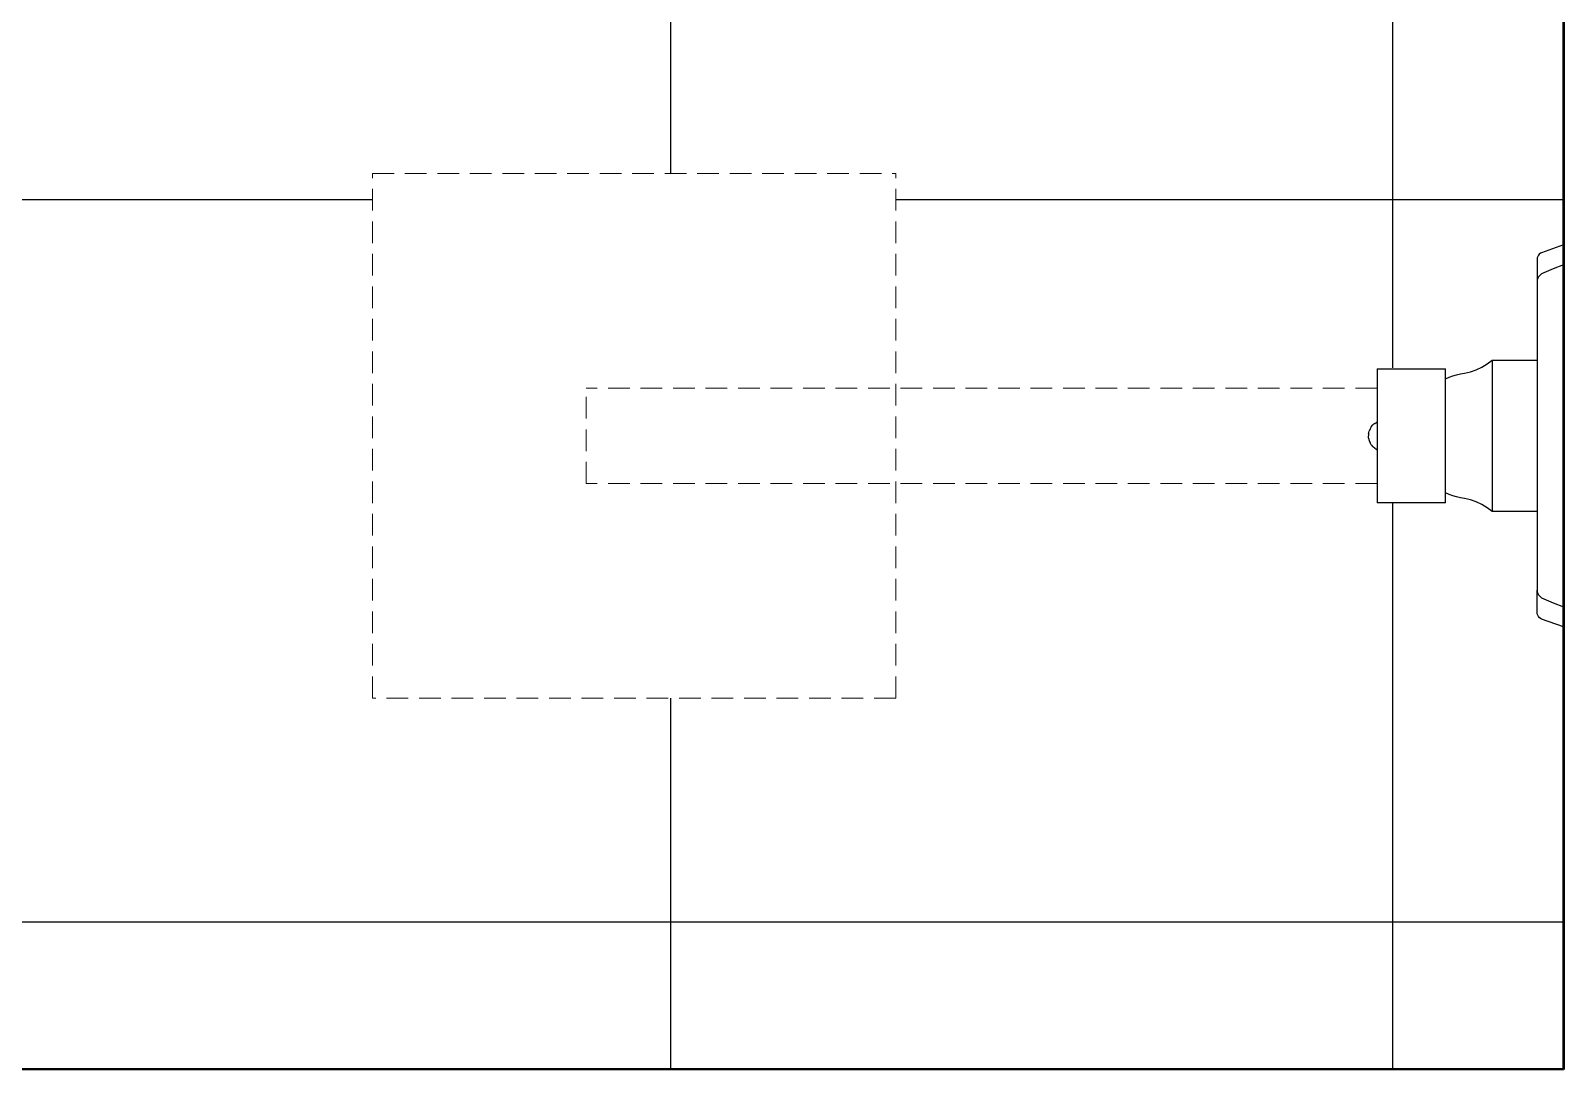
# Model space of a CAD drawing. Header units: centimetres. Extents: x -48696 to 156237, y -5617 to 29024.
# Drawn here: x -13352.8 to -13262.9, y 15293.2 to 15354 of the extents above; entities that cross this region are included whole.
import ezdxf

# ---------------------------------------------------------------- set-up
doc = ezdxf.new("R2010")
doc.units = ezdxf.units.CM
doc.linetypes.add('HIDDEN', pattern=[9.525, 6.35, -3.175])
doc.layers.add('Hachuria - Moveis', color=1, linetype='Continuous')
doc.layers.add('Piso', color=55, linetype='Continuous')
doc.layers.add('Parede Baixa', color=5, linetype='Continuous', lineweight=50)
doc.layers.add('Projeção Janela', color=15, linetype='HIDDEN', lineweight=9)

msp = doc.modelspace()

# ---------------------------------------------------------------- hatches: boundary and pattern name
at = {"layer": 'Piso'}
h = msp.add_hatch(dxfattribs=at)
h.set_pattern_fill('ANSI37', color=256, scale=13.333333, angle=45)
h.set_pattern_definition([(90, (5480.73, -3367.213), (-42.33333, 2e-14), []), (180, (5480.73, -3367.213), (-2e-14, -42.33333), [])])
h.paths.add_polyline_path([(-13322.93396, 15520.06251), (-13323.46994, 15520.06485), (-13323.46994, 15518.06485), (-13333.46856, 15518.17859), (-13333.46856, 15523.06485), (-13415.29091, 15523.11661), (-13415.29281, 15520.11645), (-13412.26172, 15520.14609), (-13411.55282, 15447.64955), (-13408.05299, 15447.68378), (-13408.0505, 15450.59965), (-13404.50219, 15450.59662), (-13403.22737, 15448.75319), (-13402.46257, 15448.75319), (-13402.46257, 15444.69951), (-13403.26624, 15444.63783), (-13404.89659, 15442.3539), (-13408.51191, 15442.58599), (-13408.02854, 15445.1839), (-13411.52837, 15445.14967), (-13411.48926, 15441.14986), (-13414.48912, 15441.12053), (-13414.52823, 15445.12034), (-13418.0284, 15445.12034), (-13418.0284, 15442.37146), (-13421.77048, 15442.37146), (-13423.68723, 15444.71283), (-13423.27928, 15447.86487), (-13421.51692, 15450.43327), (-13417.99633, 15450.43327), (-13418.05251, 15447.586), (-13414.55268, 15447.62022), (-13415.24202, 15518.11685), (-13425.24154, 15518.11685), (-13425.24154, 15520.09226), (-13427.96994, 15520.09226), (-13427.94464, 15380.22243), (-13262.90596, 15380.17444), (-13262.90596, 15381.94603), (-13267.13396, 15381.94603), (-13267.55475, 15383.92709), (-13268.32066, 15385.02345), (-13268.35049, 15401.5017), (-13265.3524, 15401.5017), (-13265.85221, 15398.89914), (-13267.13396, 15386.21269), (-13262.90596, 15386.21269), (-13262.90596, 15403.25609), (-13269.54512, 15403.72791), (-13270.30833, 15407.32817), (-13271.50304, 15407.32817), (-13271.50304, 15389.959), (-13333.13753, 15389.05022), (-13330.46027, 15431.87518), (-13271.50304, 15428.96401), (-13271.50304, 15411.59484), (-13269.8174, 15411.59484), (-13269.40629, 15415.6299), (-13262.90596, 15417.9447), (-13262.90596, 15445.23263), (-13322.93396, 15445.23263)])
edge = h.paths.add_edge_path()
edge.add_line((-13262.90596, 15293.21452), (-13427.96994, 15293.21452))
edge.add_line((-13427.96994, 15293.21452), (-13427.94667, 15373.22243))
edge.add_line((-13427.94667, 15373.22243), (-13262.90596, 15373.22243))
edge.add_line((-13262.90596, 15373.22243), (-13262.90596, 15341.50104))
edge.add_line((-13262.90596, 15341.50104), (-13265.09837, 15341.50104))
edge.add_line((-13265.09837, 15341.50104), (-13264.44696, 15334.73636))
edge.add_line((-13264.44696, 15334.73636), (-13267.07838, 15334.73636))
edge.add_line((-13267.07838, 15334.73636), (-13273.82594, 15334.22804))
edge.add_line((-13273.82594, 15334.22804), (-13273.82594, 15333.10104))
edge.add_line((-13273.82594, 15333.10104), (-13302.05227, 15333.10104))
edge.add_line((-13302.05227, 15333.10104), (-13302.05227, 15345.67271))
edge.add_line((-13302.05227, 15345.67271), (-13332.73415, 15345.67271))
edge.add_line((-13332.73415, 15345.67271), (-13332.73415, 15314.92938))
edge.add_line((-13332.73415, 15314.92938), (-13302.05227, 15314.92938))
edge.add_line((-13302.05227, 15314.92938), (-13302.05227, 15327.50104))
edge.add_line((-13302.05227, 15327.50104), (-13273.82594, 15327.50104))
edge.add_line((-13273.82594, 15327.50104), (-13273.82594, 15326.37404))
edge.add_line((-13273.82594, 15326.37404), (-13269.81613, 15326.37404))
edge.add_line((-13269.81613, 15326.37404), (-13267.07838, 15325.86573))
edge.add_line((-13267.07838, 15325.86573), (-13264.44696, 15325.86573))
edge.add_line((-13264.44696, 15325.86573), (-13264.44243, 15319.90811))
edge.add_line((-13264.44243, 15319.90811), (-13264.4713, 15319.45824))
edge.add_line((-13264.4713, 15319.45824), (-13262.90596, 15319.10104))
edge.add_line((-13262.90596, 15319.10104), (-13262.90596, 15293.17153))

# ---------------------------------------------------------------- linework, layer by layer
at = {"layer": 'Hachuria - Moveis'}
for p, q in [((-13264.4379, 15340.73237), (-13264.44696, 15340.65559)), ((-13264.41133, 15340.81052), (-13264.4379, 15340.73237)), ((-13264.36905, 15340.88472), (-13264.41133, 15340.81052)), ((-13264.31396, 15340.94991), (-13264.36905, 15340.88472)), ((-13264.24981, 15341.00165), (-13264.31396, 15340.94991)), ((-13264.18096, 15341.03641), (-13264.24981, 15341.00165)), ((-13262.90596, 15341.50104), (-13264.18096, 15341.03641)), ((-13262.90596, 15319.10104), (-13262.90596, 15341.50104)), ((-13264.44696, 15340.65559), (-13264.44696, 15339.35326)), ((-13264.18096, 15339.79852), (-13264.36905, 15339.62116)), ((-13263.51214, 15340.08349), (-13264.18096, 15339.79852)), ((-13262.90596, 15340.32186), (-13263.51214, 15340.08349)), ((-13264.4379, 15339.44303), (-13264.44696, 15339.35326)), ((-13264.44696, 15339.35326), (-13264.44696, 15334.73636)), ((-13264.41133, 15339.5344), (-13264.4379, 15339.44303)), ((-13264.36905, 15339.62116), (-13264.41133, 15339.5344)), ((-13267.68237, 15334.32957), (-13267.37209, 15334.51529)), ((-13267.37209, 15334.51529), (-13267.07838, 15334.73636)), ((-13267.07838, 15334.73636), (-13264.44696, 15334.73636)), ((-13267.07838, 15334.73636), (-13267.07838, 15325.86573)), ((-13264.44696, 15334.73636), (-13264.44696, 15325.86573)), ((-13273.82594, 15334.22804), (-13269.81613, 15334.22804)), ((-13273.82594, 15334.22804), (-13273.82594, 15331.11166)), ((-13269.81613, 15333.64249), (-13269.81613, 15334.22804)), ((-13269.81613, 15333.64249), (-13269.60151, 15333.73198)), ((-13269.81613, 15326.9596), (-13269.81613, 15333.64249)), ((-13269.60151, 15333.73198), (-13269.38351, 15333.81036)), ((-13269.38351, 15333.81036), (-13269.16215, 15333.87771)), ((-13269.16215, 15333.87771), (-13268.93744, 15333.93403)), ((-13268.93744, 15333.93403), (-13268.70935, 15333.97924)), ((-13268.70935, 15333.97924), (-13268.35088, 15334.06091)), ((-13268.35088, 15334.06091), (-13268.00862, 15334.17811)), ((-13268.00862, 15334.17811), (-13267.68237, 15334.32957)), ((-13274.16515, 15330.83049), (-13274.239, 15330.70997)), ((-13274.16515, 15330.83049), (-13274.07335, 15330.93797)), ((-13273.96587, 15331.02976), (-13274.07335, 15330.93797)), ((-13273.96587, 15331.02976), (-13273.84536, 15331.10362)), ((-13273.82594, 15331.11166), (-13273.84536, 15331.10362)), ((-13273.82594, 15331.11166), (-13273.82594, 15329.49043)), ((-13274.32608, 15330.44195), (-13274.33717, 15330.30104)), ((-13274.32608, 15330.16014), (-13274.33717, 15330.30104)), ((-13274.32608, 15330.44195), (-13274.29309, 15330.57939)), ((-13274.32608, 15330.16014), (-13274.29309, 15330.0227)), ((-13274.239, 15330.70997), (-13274.29309, 15330.57939)), ((-13274.29309, 15330.0227), (-13274.239, 15329.89211)), ((-13274.16515, 15329.7716), (-13274.239, 15329.89211)), ((-13274.16515, 15329.7716), (-13274.07335, 15329.66412)), ((-13273.96587, 15329.57232), (-13274.07335, 15329.66412)), ((-13273.96587, 15329.57232), (-13273.84536, 15329.49847)), ((-13273.84536, 15329.49847), (-13273.82594, 15329.49043)), ((-13273.82594, 15329.49043), (-13273.82594, 15326.37404)), ((-13269.81613, 15326.37404), (-13273.82594, 15326.37404)), ((-13269.60151, 15326.87011), (-13269.81613, 15326.9596)), ((-13269.81613, 15326.37404), (-13269.81613, 15326.9596)), ((-13269.38351, 15326.79173), (-13269.60151, 15326.87011)), ((-13269.16215, 15326.72438), (-13269.38351, 15326.79173)), ((-13268.93744, 15326.66806), (-13269.16215, 15326.72438)), ((-13268.70935, 15326.62285), (-13268.93744, 15326.66806)), ((-13268.35093, 15326.54119), (-13268.70935, 15326.62285)), ((-13268.00881, 15326.42405), (-13268.35093, 15326.54119)), ((-13267.68255, 15326.27318), (-13268.00881, 15326.42405)), ((-13267.37213, 15326.08683), (-13267.68255, 15326.27318)), ((-13267.07838, 15325.86573), (-13267.37213, 15326.08683)), ((-13264.44696, 15325.86573), (-13267.07838, 15325.86573)), ((-13264.44696, 15325.86573), (-13264.44696, 15321.24883)), ((-13264.44696, 15321.24883), (-13264.4379, 15321.15906)), ((-13264.44696, 15319.9465), (-13264.44696, 15321.24883)), ((-13264.4379, 15321.15906), (-13264.41133, 15321.06768)), ((-13264.41133, 15321.06768), (-13264.36905, 15320.98093)), ((-13264.36905, 15320.98093), (-13264.18096, 15320.80357)), ((-13264.18096, 15320.80357), (-13263.51214, 15320.5186)), ((-13263.51214, 15320.5186), (-13262.90596, 15320.28023)), ((-13264.4379, 15319.86972), (-13264.44696, 15319.9465)), ((-13264.41133, 15319.79157), (-13264.4379, 15319.86972)), ((-13264.36905, 15319.71737), (-13264.41133, 15319.79157)), ((-13264.31396, 15319.65218), (-13264.36905, 15319.71737)), ((-13264.24981, 15319.60044), (-13264.31396, 15319.65218)), ((-13264.18096, 15319.56568), (-13264.24981, 15319.60044)), ((-13262.90596, 15319.10104), (-13264.18096, 15319.56568))]:
    msp.add_line(p, q, dxfattribs=at)
at = {"layer": 'Parede Baixa'}
for p, q in [((-13262.90596, 15520.04506), (-13262.90596, 15293.17153)), ((-13427.96994, 15293.22244), (-13262.90596, 15293.17444))]:
    msp.add_line(p, q, dxfattribs=at)
at = {"layer": 'Projeção Janela', "linetype": 'HIDDEN', "ltscale": 0.2}
for p, q in [((-13332.73415, 15345.67271), (-13302.05227, 15345.67271)), ((-13332.73415, 15314.92938), (-13332.73415, 15345.67271)), ((-13302.05227, 15314.92938), (-13302.05227, 15345.67271)), ((-13320.19321, 15327.50104), (-13320.19321, 15333.10104)), ((-13273.82594, 15333.10104), (-13320.19321, 15333.10104)), ((-13273.82594, 15327.50104), (-13320.19321, 15327.50104)), ((-13302.05227, 15314.92938), (-13332.73415, 15314.92938))]:
    msp.add_line(p, q, dxfattribs=at)

doc.saveas('drawing.dxf')
